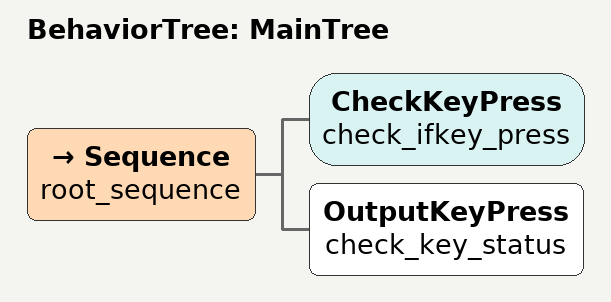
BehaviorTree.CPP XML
<root BTCPP_format="4">
    <BehaviorTree ID="MainTree">
        <Sequence name="root_sequence">
            <CheckKeyPress name="check_ifkey_press"/>
            <OutputKeyPress name="check_key_status"/>
        </Sequence>
    </BehaviorTree>
</root>
